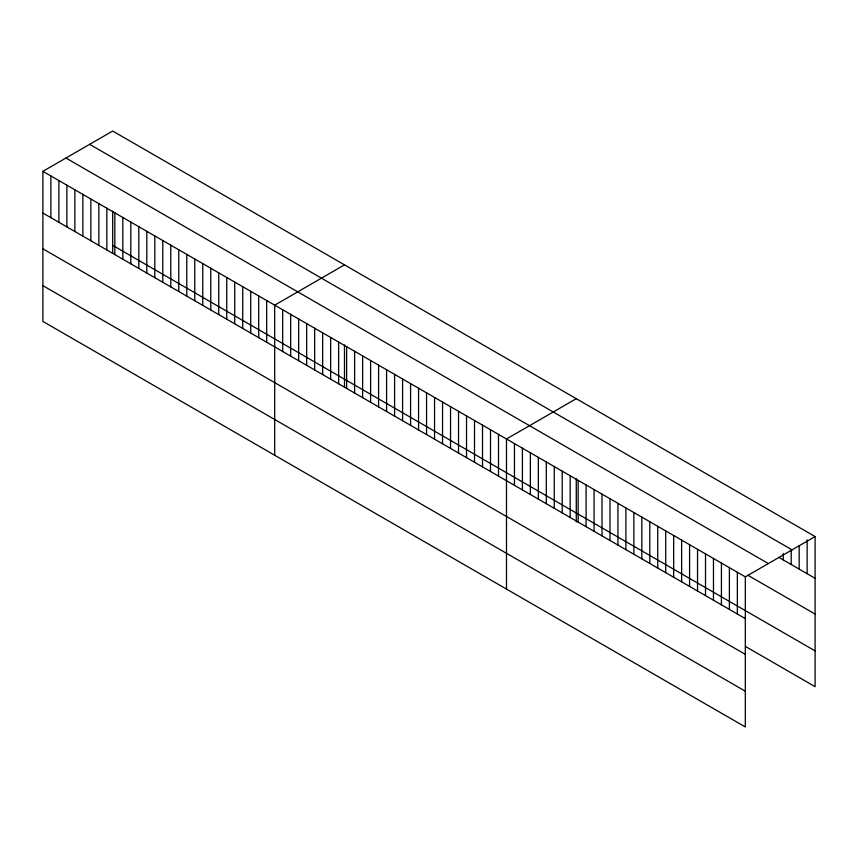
<?xml version="1.0" encoding="UTF-8"?>
<svg xmlns="http://www.w3.org/2000/svg" width="858" height="858" viewBox="0 0 858 858"><rect width="100%" height="100%" fill="white"/><g stroke="black" fill="none" stroke-linecap="round" stroke-linejoin="round"><path stroke-width="1.29" d="M42.9 171.332L745.312 576.866L745.312 726.962L42.9 321.428L42.9 171.332L112.688 131.038L815.1 536.572L815.1 686.668L745.731 646.61M344.487 264.865L274.699 305.158L274.699 455.255M576.276 398.691L506.488 438.985L506.488 589.071M745.312 576.866L815.1 536.572M89.661 144.337L792.073 549.871M778.71 557.292L815.1 578.303M65.927 158.033L768.339 563.567M748.004 575.321L815.1 614.06M112.688 245.367L815.1 650.9M42.9 213.063L745.312 618.597M42.9 248.82L745.312 654.354M42.9 285.66L745.312 691.194M807.142 539.8L807.142 573.702M799.173 545.634L799.173 569.111M791.215 550.171L791.215 564.51M783.257 553.399L783.257 559.92M737.354 572.275L737.354 613.996M729.386 567.674L729.386 609.405M721.428 563.084L721.428 604.804M713.47 558.483L713.47 600.203M705.512 553.893L705.512 595.613M697.543 549.292L697.543 591.012M689.585 544.691L689.585 586.422M681.627 540.1L681.627 581.821M673.669 535.499L673.669 577.23M665.701 530.909L665.701 572.629M657.743 526.308L657.743 568.039M649.785 521.718L649.785 563.438M641.827 517.117L641.827 558.848M633.858 512.526L633.858 554.247M625.9 507.925L625.9 549.656M617.942 503.335L617.942 545.055M609.984 498.734L609.984 540.454M602.016 494.144L602.016 535.864M594.058 489.543L594.058 531.263M586.1 484.952L586.1 526.673M578.142 480.351L578.142 522.072M576.276 478.807L576.276 521.964M570.173 475.75L570.173 517.481M562.215 471.16L562.215 512.88M554.257 466.559L554.257 508.29M546.299 461.969L546.299 503.689M538.331 457.368L538.331 499.099M530.373 452.777L530.373 494.498M522.415 448.176L522.415 489.907M514.457 443.586L514.457 485.306M498.498 434.373L498.498 476.093M490.508 429.761L490.508 471.482M482.518 425.139L482.518 466.87M474.517 420.527L474.517 462.248M466.527 415.916L466.527 457.636M458.537 411.304L458.537 453.024M450.547 406.681L450.547 448.412M442.546 402.07L442.546 443.79M434.556 397.458L434.556 439.178M426.565 392.835L426.565 434.566M418.565 388.224L418.565 429.944M410.574 383.612L410.574 425.332M402.584 379L402.584 420.72M394.594 374.378L394.594 416.109M386.593 369.766L386.593 411.486M378.603 365.154L378.603 406.874M370.613 360.532L370.613 402.263M362.623 355.92L362.623 397.651M354.622 351.308L354.622 393.028M346.632 346.696L346.632 388.417M344.487 344.98L344.487 386.861M338.642 342.074L338.642 383.805M330.652 337.462L330.652 379.182M322.651 332.85L322.651 374.571M314.661 328.239L314.661 369.959M306.671 323.616L306.671 365.347M298.67 319.004L298.67 360.725M290.68 314.393L290.68 356.113M282.69 309.77L282.69 351.501M266.699 300.547L266.699 342.267M258.708 295.935L258.708 337.655M250.718 291.312L250.718 333.043M242.728 286.701L242.728 328.421M234.727 282.089L234.727 323.809M226.737 277.477L226.737 319.197M218.747 272.855L218.747 314.586M210.757 268.243L210.757 309.963M202.756 263.631L202.756 305.351M194.766 259.009L194.766 300.74M186.776 254.397L186.776 296.128M178.786 249.785L178.786 291.506M170.785 245.173L170.785 286.894M162.795 240.551L162.795 282.282M154.805 235.939L154.805 277.66M146.804 231.328L146.804 273.048M138.814 226.716L138.814 268.436M130.824 222.093L130.824 263.824M122.833 217.482L122.833 259.202M114.833 212.87L114.833 254.59M112.688 211.154L112.688 253.035M106.842 208.247L106.842 249.978M98.852 203.636L98.852 245.356M90.862 199.024L90.862 240.744M82.861 194.412L82.861 236.132M74.871 189.79L74.871 231.521M66.881 185.178L66.881 226.898M58.891 180.566L58.891 222.286M50.89 175.944L50.89 217.675"/></g></svg>
